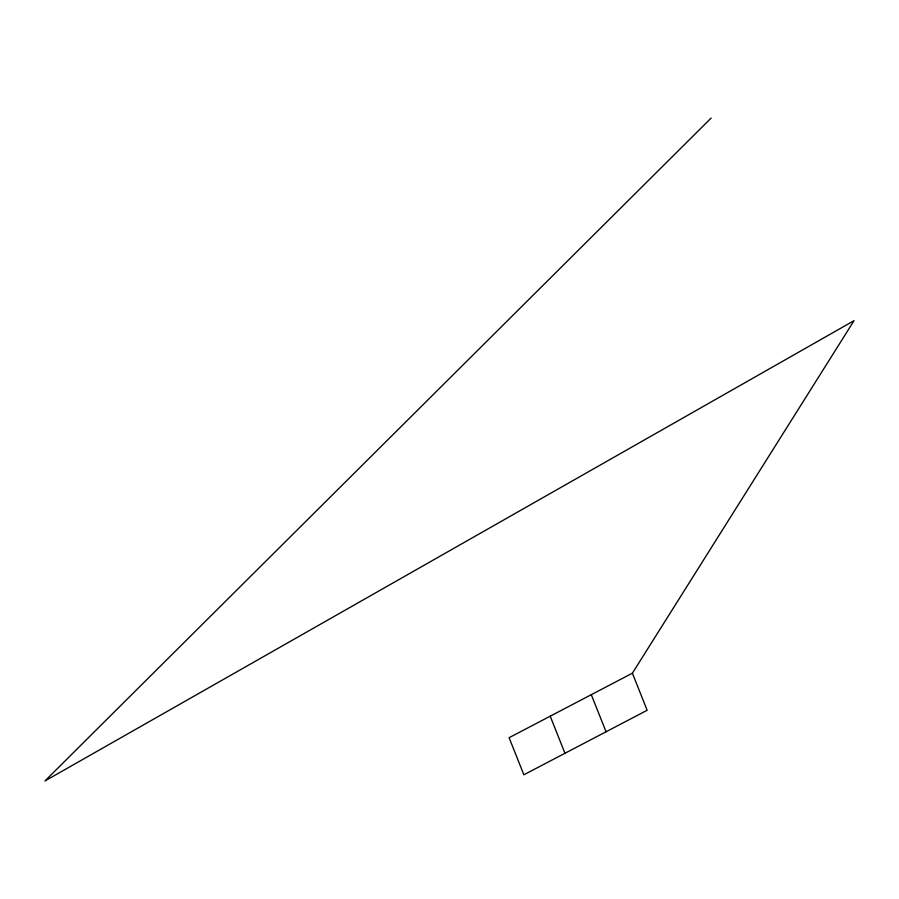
<?xml version="1.0" encoding="UTF-8"?>
<svg xmlns="http://www.w3.org/2000/svg" width="899" height="899" viewBox="0 0 899 899"><rect width="100%" height="100%" fill="white"/><g stroke="black" fill="none" stroke-linecap="round" stroke-linejoin="round"><path stroke-width="1.35" d="M632.39 673.194L647.156 710.277L523.859 774.781L509.104 737.697L632.39 673.194L854.05 320.662L44.95 780.961L711.165 118.039M591.295 694.691L606.061 731.775M550.199 716.2L564.954 753.283"/></g></svg>
